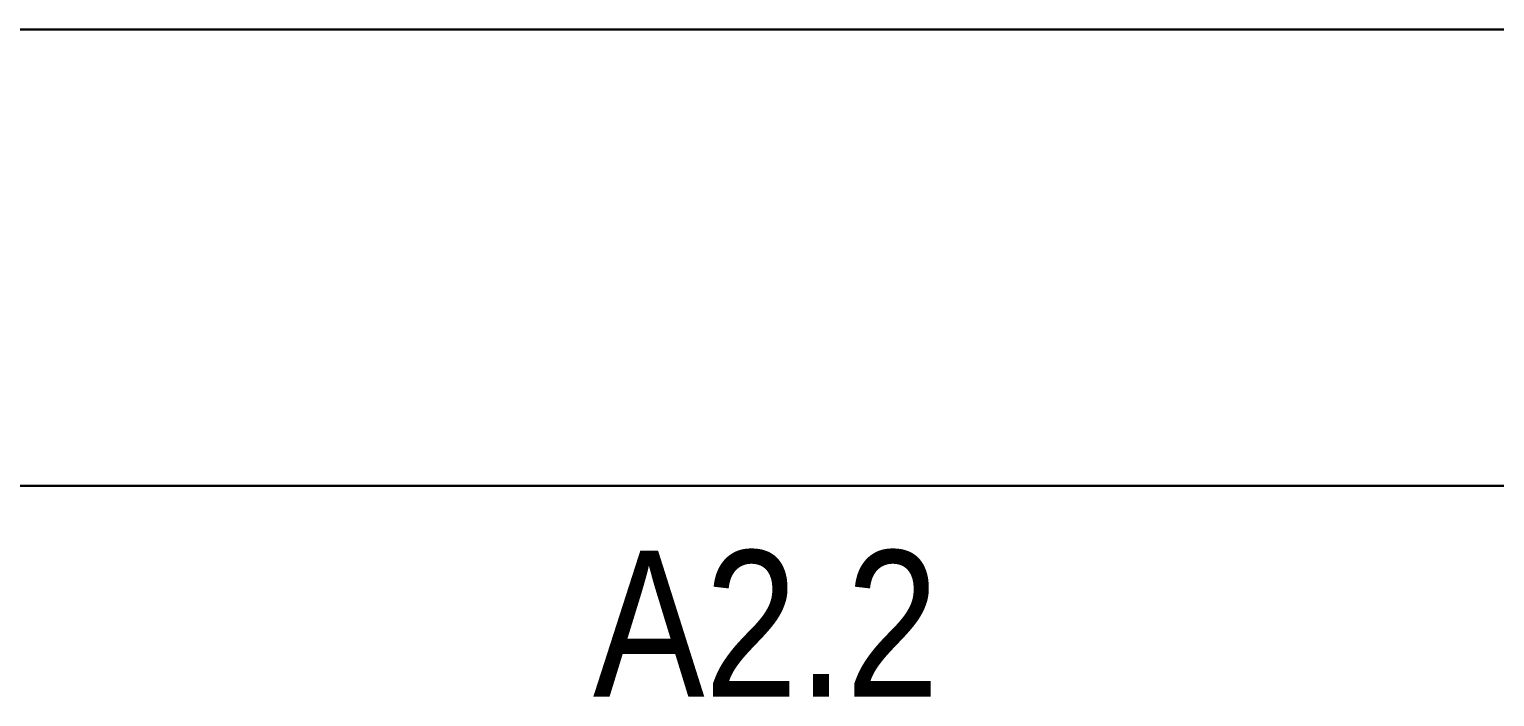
# Model space of a CAD drawing. Header units: millimetres. Extents: x -6000 to 26000, y -6000 to 26000.
# Drawn here: x 96.8 to 107.97, y -2310.37 to -2305.29 of the extents above; entities that cross this region are included whole.
import ezdxf

# ---------------------------------------------------------------- set-up
doc = ezdxf.new("R2010")
doc.units = ezdxf.units.MM
doc.header["$MEASUREMENT"] = 0
doc.layers.add('Чертеж и Рисунок_Ном._пера__1', color=7, linetype='Continuous', lineweight=15)
doc.layers.add('Чертеж и Рисунок_Ном._пера__21', color=7, linetype='Continuous', lineweight=30)
doc.styles.add('СГЕНЕРИР_СТИЛЬ_1', font='ARIALN.TTF')

msp = doc.modelspace()

# ---------------------------------------------------------------- linework, layer by layer
at = {"layer": 'Чертеж и Рисунок_Ном._пера__21', "color": 7, "linetype": 'Continuous', "lineweight": 30}
for p, q in [((83.685, -2305.287), (154.569, -2305.289)), ((154.569, -2308.765), (83.685, -2308.765))]:
    msp.add_line(p, q, dxfattribs=at)

# ---------------------------------------------------------------- texts
at = {"layer": 'Чертеж и Рисунок_Ном._пера__1', "color": 7, "linetype": 'Continuous', "lineweight": 15, "char_height": 1.11293, "attachment_point": 7, "style": 'СГЕНЕРИР_СТИЛЬ_1'}
for s, insert in [('\\A1;{\\pql;\\fArial Narrow|b0|i0|c204|p34;A2.}', (101.096, -2310.371)), ('\\A1;{\\pql;\\fArial Narrow|b0|i0|c204|p34;2}', (103.023, -2310.371))]:
    msp.add_mtext(s, dxfattribs=dict(at, insert=insert))

doc.saveas('drawing.dxf')
